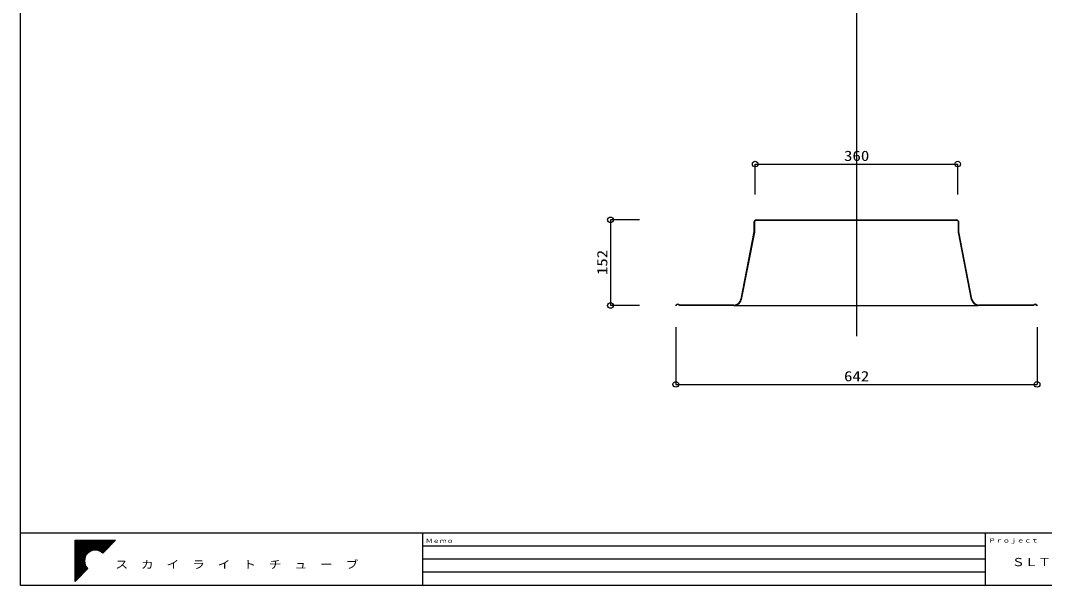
# Model space of a CAD drawing. Units: millimetres at full size. Extents: x -1447 to 1447, y -1005 to 1005.
# Drawn here: x -1447 to 373, y -1005 to 0 of the extents above; entities that cross this region are included whole.
import ezdxf
from ezdxf.enums import TextEntityAlignment as Align

# ---------------------------------------------------------------- set-up
doc = ezdxf.new("R2010")
doc.units = ezdxf.units.MM
doc.header["$LTSCALE"] = 7.6
for name, color, linetype in [('0-1___', 134, 'Continuous'), ('0-3__0-2_用紙フォ__マット_1_1_', 134, 'Continuous'), ('F-F', 134, 'Continuous')]:
    doc.layers.add(name, color=color, linetype=linetype)
doc.styles.add('ＭＳ ゴシック', font='')
doc.styles.get('ＭＳ ゴシック').set_extended_font_data('MS Gothic')

msp = doc.modelspace()

# ---------------------------------------------------------------- linework, layer by layer
at = {"layer": '0-1___', "color": 3}
for p, q in [((-1396.925, -911.252), (1446.625, -911.252)), ((-732.365, -911.252), (-732.365, -1003.282)), ((268.025, -911.252), (268.025, -1003.282))]:
    msp.add_line(p, q, dxfattribs=at)
at = {"layer": '0-1___', "color": 6}
for p, q in [((-732.266, -934.259), (268.025, -934.259)), ((-731.383, -957.267), (268.025, -957.267)), ((-732.266, -980.274), (268.025, -980.274))]:
    msp.add_line(p, q, dxfattribs=at)
at = {"layer": '0-1___', "color": 3}
msp.add_lwpolyline([(-1446.625, 1004.65), (1446.625, 1004.65), (1446.625, -1004.65), (-1446.625, -1004.65)], close=True, dxfattribs=at)
msp.add_lwpolyline([(-1446.625, -911.252), (1446.625, -911.252), (1446.625, -1003.282)], dxfattribs=at)
at = {"layer": '0-3__0-2_用紙フォ__マット_1_1_'}
for p, q in [((-1349.584, -924.024), (-1277.687, -924.024)), ((-1349.584, -997.606), (-1349.584, -924.024)), ((-1349.584, -925.444), (-1279.074, -925.444)), ((-1349.584, -926.864), (-1280.462, -926.864)), ((-1277.687, -924.024), (-1300.241, -947.107)), ((-1349.584, -928.284), (-1281.849, -928.284)), ((-1349.584, -929.704), (-1283.237, -929.704)), ((-1349.584, -931.124), (-1284.624, -931.124)), ((-1349.584, -932.544), (-1286.012, -932.544)), ((-1349.584, -933.964), (-1287.399, -933.964)), ((-1349.584, -935.384), (-1288.787, -935.384)), ((-1349.584, -936.804), (-1290.174, -936.804)), ((-1349.584, -938.224), (-1291.562, -938.224)), ((-1349.584, -939.644), (-1292.949, -939.644)), ((-1349.584, -941.064), (-1294.337, -941.064)), ((-1349.584, -942.484), (-1319.23, -942.484)), ((-1349.584, -943.904), (-1322.654, -943.904)), ((-1349.584, -945.324), (-1324.92, -945.324)), ((-1308.041, -942.484), (-1295.724, -942.484)), ((-1304.616, -943.904), (-1297.111, -943.904)), ((-1302.35, -945.324), (-1298.499, -945.324)), ((-1349.584, -946.744), (-1326.648, -946.744)), ((-1349.584, -948.164), (-1328.032, -948.164)), ((-1349.584, -949.584), (-1329.165, -949.584)), ((-1349.584, -951.004), (-1330.099, -951.004)), ((-1349.584, -952.424), (-1330.866, -952.424)), ((-1349.584, -953.844), (-1331.488, -953.844)), ((-1349.584, -955.264), (-1331.979, -955.264)), ((-1349.584, -956.684), (-1332.35, -956.684)), ((-1349.584, -958.104), (-1332.608, -958.104)), ((-1349.584, -959.524), (-1332.757, -959.524)), ((-1349.584, -960.944), (-1332.8, -960.944)), ((-1349.584, -962.364), (-1332.738, -962.364)), ((-1349.584, -963.784), (-1332.569, -963.784)), ((-1349.584, -965.204), (-1332.291, -965.204)), ((-1349.584, -966.624), (-1331.899, -966.624)), ((-1349.584, -968.044), (-1331.385, -968.044)), ((-1349.584, -969.464), (-1330.738, -969.464)), ((-1349.584, -970.884), (-1329.943, -970.884)), ((-1349.584, -972.304), (-1328.975, -972.304)), ((-1349.584, -973.724), (-1327.801, -973.724)), ((-1327.027, -974.521), (-1349.584, -997.606)), ((-1349.584, -975.144), (-1327.636, -975.144)), ((-1349.584, -976.564), (-1329.024, -976.564)), ((-1349.584, -977.984), (-1330.411, -977.984)), ((-1349.584, -979.404), (-1331.798, -979.404)), ((-1349.584, -980.824), (-1333.186, -980.824)), ((-1349.584, -982.244), (-1334.573, -982.244)), ((-1349.584, -983.664), (-1335.961, -983.664)), ((-1349.584, -985.084), (-1337.348, -985.084)), ((-1349.584, -986.504), (-1338.736, -986.504)), ((-1349.584, -987.924), (-1340.123, -987.924)), ((-1349.584, -989.344), (-1341.511, -989.344)), ((-1349.584, -990.764), (-1342.898, -990.764)), ((-1349.584, -992.184), (-1344.286, -992.184)), ((-1349.584, -993.604), (-1345.673, -993.604)), ((-1349.584, -995.024), (-1347.061, -995.024)), ((-1349.584, -996.444), (-1348.448, -996.444))]:
    msp.add_line(p, q, dxfattribs=at)
for start, end in [(45.66363, 224.51236), (224.51236, 225.66363)]:
    msp.add_arc((-1313.635, -960.815), 19.166, start, end, dxfattribs=at)
at = {"layer": 'F-F', "color": 7}
msp.add_line((39.161, 757.771), (39.161, -561.257), dxfattribs=at)
at = {"layer": 'F-F', "color": 4}
for p, q in [((-140.839, -309.633), (-140.839, -255.263)), ((-140.839, -255.263), (219.161, -255.263)), ((219.161, -309.633), (219.161, -255.263)), ((-346.682, -354.478), (-398.025, -354.478)), ((-398.025, -354.478), (-398.025, -506.687)), ((-139.172, -354.478), (217.502, -354.478)), ((-139.172, -355.206), (217.502, -355.206)), ((-346.682, -506.687), (-398.025, -506.687)), ((-178.596, -506.687), (254.904, -506.687)), ((-281.915, -545.142), (-281.915, -647.053)), ((360.236, -545.142), (360.236, -647.053)), ((-281.915, -647.053), (360.236, -647.053))]:
    msp.add_line(p, q, dxfattribs=at)
at = {"layer": 'F-F'}
for p, q in [((-142.978, -359.128), (-142.977, -375.787)), ((-142.267, -359.128), (-142.267, -375.787)), ((-139.172, -355.206), (-139.172, -354.478)), ((217.502, -354.478), (217.502, -355.206)), ((220.597, -375.787), (220.597, -359.128)), ((221.307, -375.787), (221.307, -359.128)), ((-143.005, -376.077), (-166.142, -495.701)), ((-142.308, -376.211), (-165.445, -495.836)), ((243.775, -495.836), (220.638, -376.211)), ((244.472, -495.701), (221.335, -376.077)), ((-281.454, -505.976), (-281.91, -505.976)), ((-178.596, -506.687), (-275.645, -506.687)), ((-178.596, -505.976), (-275.254, -505.976)), ((353.584, -505.976), (256.926, -505.976)), ((353.975, -506.687), (256.926, -506.687)), ((360.24, -506.687), (359.393, -506.687)), ((360.24, -505.976), (359.784, -505.976)), ((360.24, -505.976), (360.24, -506.687))]:
    msp.add_line(p, q, dxfattribs=at)
msp.add_lwpolyline([(-281.063, -506.687), (-281.91, -506.687), (-281.91, -505.976)], dxfattribs=at)
at = {"layer": 'F-F', "color": 4}
for centre in [(-140.839, -255.263), (219.161, -255.263), (-398.025, -354.478), (-398.025, -506.687), (-281.915, -647.053), (360.236, -647.053)]:
    msp.add_circle(centre, 5, dxfattribs=at)
at = {"layer": 'F-F'}
for centre, radius, start, end in [((-138.234, -359.128), 4.744, 101.4119, 180), ((-138.234, -359.128), 4.034, 103.45634, 180), ((216.564, -359.128), 4.744, 0, 78.5881), ((216.564, -359.128), 4.034, 0, 76.54366), ((-144.5, -375.787), 1.522, 349.05323, 0), ((-144.5, -375.787), 2.232, 349.05323, 0), ((222.83, -375.787), 2.232, 180, 190.94677), ((222.83, -375.787), 1.522, 180, 190.94677), ((-278.354, -508.183), 3.805, 35.45054, 144.54946), ((-278.354, -508.183), 3.095, 28.92122, 151.07878), ((-178.596, -493.292), 12.684, 270, 349.05323), ((-178.596, -493.292), 13.394, 270, 349.05323), ((256.926, -493.292), 13.394, 190.94677, 270), ((256.926, -493.292), 12.684, 190.94677, 270), ((356.684, -508.183), 3.805, 35.45054, 144.54946), ((356.684, -508.183), 3.095, 28.92122, 151.07878)]:
    msp.add_arc(centre, radius, start, end, dxfattribs=at)

# ---------------------------------------------------------------- texts
at = {"layer": '0-1___', "style": 'ＭＳ ゴシック', "width": 1.2}
for s, height, p in [('Ｍｅｍｏ', 7.372, (-726.339, -931.011)), ('Ｐｒｏｊｅｃｔ', 7.53, (274.051, -930.648)), ('ＳＬＴ\u3000ＣＡＤ部品図面', 14.23, (315.18, -974.482))]:
    msp.add_text(s, height=height, dxfattribs=at).set_placement(p, align=Align.BOTTOM_LEFT)
at = {"layer": '0-1___', "color": 6, "style": 'ＭＳ ゴシック', "width": 1.2}
msp.add_text('ス\u3000カ\u3000イ\u3000ラ\u3000イ\u3000ト\u3000チ\u3000ュ\u3000ー\u3000ブ', height=13.89, dxfattribs=at).set_placement((-1278.089, -978.487), align=Align.BOTTOM_LEFT)
at = {"layer": 'F-F', "color": 4, "style": 'ＭＳ ゴシック', "width": 1.2}
for s, p in [('360', (17.102, -255.263)), ('642', (17.102, -647.053))]:
    msp.add_text(s, height=18.33, dxfattribs=at).set_placement(p, align=Align.BOTTOM_LEFT)
msp.add_text('152', height=18.33, rotation=90, dxfattribs=at).set_placement((-398.025, -452.641), align=Align.BOTTOM_LEFT)

doc.saveas('drawing.dxf')
